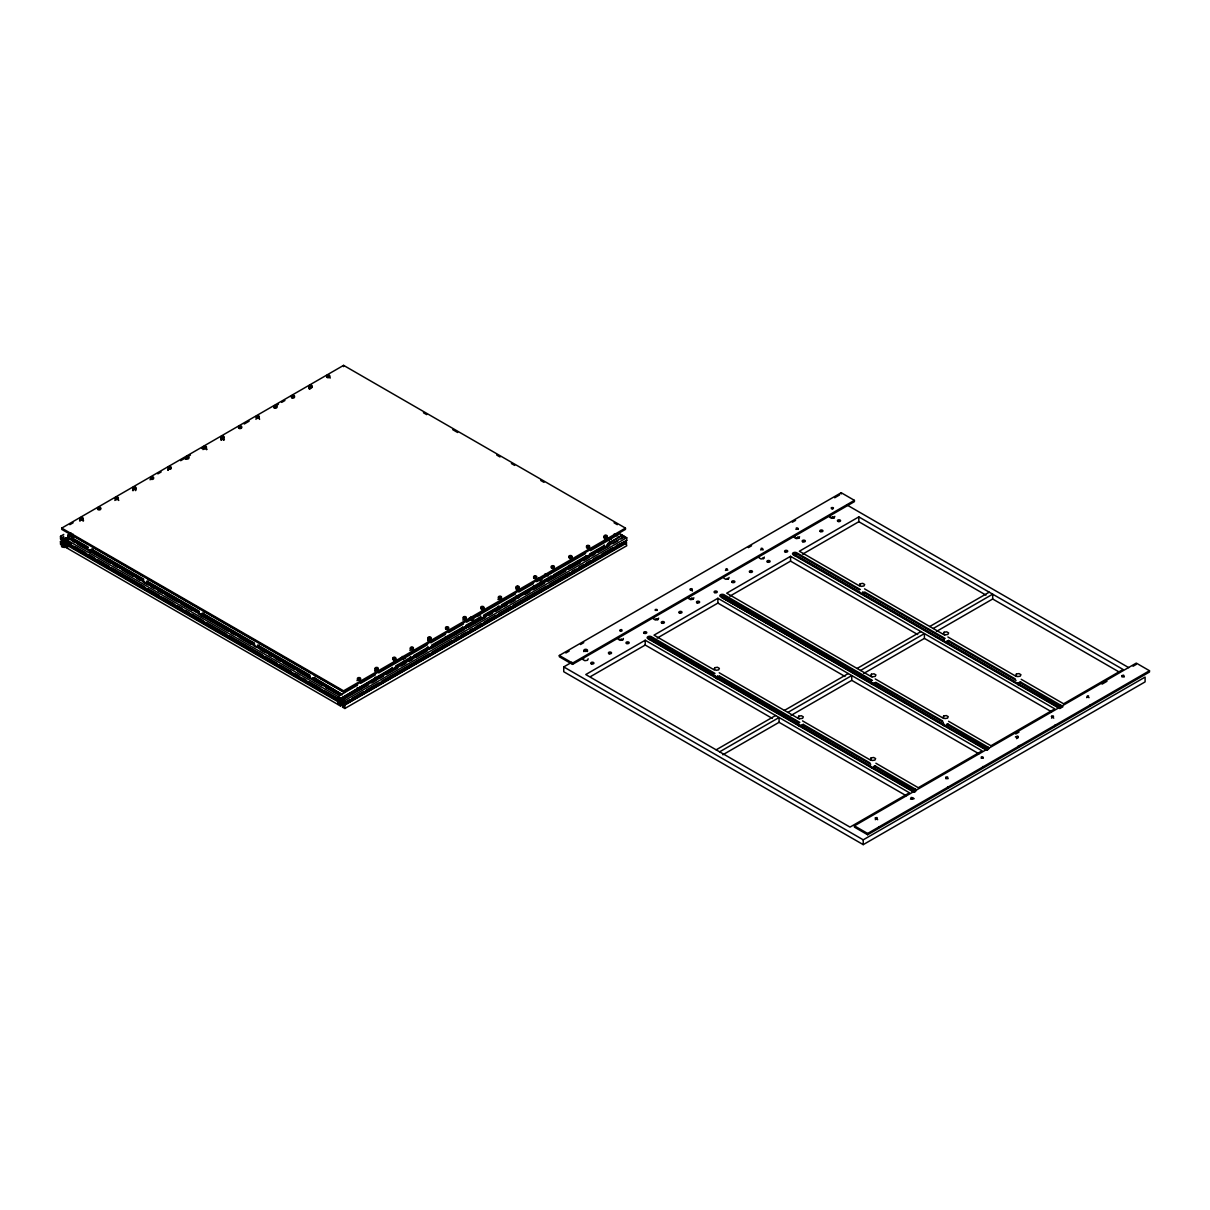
<?xml version="1.0" encoding="UTF-8"?>
<svg xmlns="http://www.w3.org/2000/svg" width="1210" height="1210" viewBox="0 0 1210 1210"><rect width="100%" height="100%" fill="white"/><g stroke="black" fill="none" stroke-linecap="round" stroke-linejoin="round"><path stroke-width="1.5" d="M66.686 540.552L64.856 540.991M377.702 678.129L376.355 678.734L375.705 677.827M410.825 657.635L411.869 658.406L412.897 657.635M587.001 555.919L588.03 556.706L589.073 555.919M760.621 549.93C766.248 548.72 758.761 547.132 761.876 549.37M877.689 819.699L876.494 818.807L875.284 819.699M910.48 799.175C916.091 797.965 908.619 796.377 911.72 798.615M1089.091 697.656C1083.918 696.189 1090.664 694.691 1087.896 696.899M63.706 536.257L62.92 538.51L61.68 537.784L64.871 541.218L66.247 540.431L65.007 538.904L73.16 534.2M64.916 538.858L67.533 538.45L68.229 536.953M89.404 550.958L92.005 550.55L92.701 549.053M143.672 580.377L142.977 581.889L148.074 584.869M148.195 581.087L147.484 582.585L144.882 582.993M199.166 612.411L198.47 613.924L200.376 615.028L202.977 614.62L203.673 613.122M254.645 644.446L253.949 645.958L255.854 647.063L258.456 646.654L259.167 645.157M309.442 677.993L310.138 676.481M297.993 671.414L311.348 679.097L313.95 678.689L314.645 677.192M583.659 658.089L582.963 659.586L584.869 660.69L587.47 660.282L588.166 658.784M618.885 637.746L618.189 639.243L620.095 640.347L622.711 639.939L623.407 638.441M654.126 617.402L653.43 618.9L655.336 620.004L657.938 619.596L658.633 618.098M689.352 597.059L688.656 598.557L690.562 599.661L693.179 599.252L693.875 597.755M723.898 578.214L725.803 579.318L728.405 578.909L729.101 577.412M759.124 557.87L761.029 558.975L763.646 558.581L764.342 557.069M714.853 675.301L714.142 676.813L716.063 677.902L718.664 677.509L719.36 675.997M795.061 536.03L794.365 537.527L796.271 538.631L798.872 538.238L799.568 536.726M830.287 515.687L829.591 517.184L831.497 518.288L834.114 517.895L834.809 516.383M798.781 723.761L798.086 725.274L799.991 726.378L802.608 725.97L803.304 724.457M861.369 594.004L863.985 593.611L864.681 592.098M871.397 681.835L870.701 683.347L872.607 684.452L875.223 684.043L875.919 682.546M870.398 767.019L872.304 768.123L874.921 767.715L875.616 766.217M943.407 641.376L944.103 639.863M945.312 642.48L947.914 642.071L948.61 640.574M878.278 828.184L878.974 826.672M943.724 723.595L943.014 725.092L944.934 726.197L947.536 725.788L948.232 724.291M1017.625 684.225L1020.227 683.816L1020.938 682.319M1019.909 745.299L1019.213 746.812L1018.064 746.146M1054.439 726.469L1055.135 724.956M1089.681 706.126L1090.376 704.613M465.638 627.582L463.793 627.582M692.302 598.315L691.258 598.769M692.604 598.421L690.986 598.753M795.908 529.39C801.716 528.437 793.745 526.773 797.103 529.027M874.346 683.106L872.274 683.106M945.751 778.65L948.156 778.65M1053.744 718.165L1052.655 717.091L1051.581 718.165M1121.927 676.934L1123.122 676.405M82.34 518.727C81.1 515.747 80.783 520.527 81.584 518.288M99.961 508.563C98.872 505.614 98.176 510.317 99.205 508.124M117.582 498.384C116.478 495.45 115.797 500.154 116.825 497.945M135.187 488.22C134.098 485.27 133.418 489.974 134.431 487.781M152.808 478.041C151.779 475.106 151.099 479.81 152.052 477.602M170.429 467.877C169.188 464.897 168.871 469.661 169.672 467.438M188.049 457.698C186.945 454.763 186.264 459.467 187.293 457.259M205.655 447.534C204.566 444.584 203.885 449.288 204.898 447.095M223.275 437.355C222.186 434.42 221.506 439.124 222.519 436.916M240.896 427.19C239.867 424.256 239.187 428.96 240.14 426.752M258.516 417.011C257.276 414.047 256.959 418.811 257.76 416.573M276.137 406.847C275.033 403.898 274.352 408.617 275.366 406.409M293.743 396.668C292.654 393.734 291.973 398.438 292.986 396.245M311.363 386.504C310.274 383.57 309.579 388.274 310.607 386.066M328.984 376.325C327.955 373.406 327.26 378.11 328.228 375.902M359.778 678.901C358.674 675.966 357.994 680.67 359.022 678.462M377.384 668.737C376.295 665.787 375.614 670.491 376.628 668.298M395.005 658.558C393.916 655.623 393.235 660.327 394.248 658.119M358.251 687.87L358.735 688.898M412.625 648.394C411.536 645.444 410.84 650.148 411.869 647.955M430.246 638.214C429.005 635.235 428.688 640.014 429.489 637.776M447.851 628.05C446.762 625.101 446.082 629.805 447.095 627.612M395.005 668.404L395.005 667.527M465.472 617.871C464.383 614.937 463.702 619.641 464.716 617.433M483.092 607.707C482.003 604.758 481.308 609.462 482.336 607.269M500.713 597.528C499.685 594.594 498.989 599.313 499.957 597.09M518.319 587.364C517.093 584.385 516.776 589.149 517.562 586.926M535.939 577.185C534.85 574.251 534.17 578.955 535.183 576.746M499.201 606.497L499.67 607.541L500.985 606.785M553.56 567.021C552.471 564.072 551.775 568.791 552.804 566.582M571.18 556.842C570.091 553.908 569.396 558.612 570.424 556.403M588.801 546.678C587.758 543.744 587.077 548.448 588.03 546.239M535.47 587.198L536.121 586.29M606.407 536.499C605.182 533.534 604.849 538.299 605.65 536.075M551.775 576.58L553.333 576.958L553.56 575.99M619.853 630.939L620.942 630.576M690.32 590.253L692.286 590.102L692.286 591.115M657.257 618.945L655.76 619.096M797.995 537.724L797.995 536.695M833.418 517.23L831.663 517.32M1017.398 683.03L1019.259 683.03M981.113 758.141C986.921 757.354 978.618 755.69 982.187 757.929M61.725 528.105L343.595 365.359L625.464 528.105L625.464 529.375L343.595 692.12L61.725 529.375L61.725 528.105L343.595 690.834L625.464 528.105M69.862 524.671L73.129 522.796M157.844 473.881L161.111 472.006M180.653 460.708L190.439 455.066M201.843 448.486L205.095 446.596M244.208 424.029L249.094 421.201M275.154 406.152L278.421 404.276M281.673 402.386L284.94 400.51M60.5 544.318L60.5 541.505L61.196 543.351L62.587 542.549L61.196 538.072L61.196 539.509L60.5 539.1L60.5 536.302L63.752 534.427M67.821 534.88L71.072 533.005M67.821 535.682L71.072 533.807M60.5 541.505L63.752 539.63M67.957 537.361L71.224 535.486M65.007 539.705L71.526 535.939M63.207 543.169L61.302 544.273L61.997 545.77L64.599 546.179L66.505 545.075M88.239 547.117L71.95 537.709L71.95 538.51L73.19 537.784L71.798 540.189L86.47 548.659M69.998 543.23L66.747 545.105L66.747 546.542L65.355 544.152L68.607 542.261M70.694 543.638L67.442 545.513L67.442 548.311M66.505 546.345L64.599 547.449L61.997 547.056L61.302 545.544M357.479 685.193L337.938 696.476L337.938 699.274L338.634 698.881L323.962 690.411M360.746 683.302L375.402 674.832M378.67 672.957L427.538 644.733M430.805 642.858L445.461 634.388M448.728 632.512L463.385 624.042M466.652 622.167L515.52 593.944M518.788 592.053L533.444 583.598M536.711 581.707L585.595 553.499M590.48 550.671L619.807 533.746L626.735 537.739L626.735 540.552L344.865 703.282L344.169 701.452L342.793 702.254L342.793 704.311L344.169 706.716L344.169 705.279L626.039 542.549L626.735 545.755L344.865 708.485L342.445 707.094L342.445 706.292L343.685 707.003L342.294 704.598L340.509 703.57L339.118 704.371L340.358 705.082L343.61 703.207M392.494 667.769L340.358 698.684L339.118 697.958L342.294 701.392L343.685 700.59L342.445 699.077M395.761 665.893L410.417 657.423M413.684 655.548L428.34 647.078M431.607 645.202L462.553 627.324M465.82 625.449L480.476 616.979M483.743 615.103L498.399 606.633M501.666 604.743L550.535 576.535M553.802 574.644L586.381 555.829M589.648 553.953L604.304 545.483M607.571 543.608L622.227 535.138L607.571 544.409M340.358 698.684L392.494 668.57M395.761 666.695L428.34 647.879M431.607 646.004L480.476 617.781M483.743 615.905L604.304 546.285M344.063 698.941L368.505 684.83M371.772 682.954L376.658 680.126M379.91 678.25L383.177 676.36M386.429 674.484L397.833 667.89M401.1 666.014L405.985 663.186M409.237 661.31L412.504 659.435M415.756 657.544L427.16 650.965M432.046 648.136L464.64 629.321M467.892 627.445L485.815 617.1M489.082 615.224L492.334 613.334M495.601 611.458L500.486 608.63M503.738 606.755L507.005 604.864M510.257 602.988L515.142 600.16M524.928 594.518L529.814 591.705M533.065 589.814L544.47 583.235M547.737 581.36L565.66 570.999M568.912 569.123L580.316 562.544M583.583 560.654L588.468 557.84M591.72 555.95L594.987 554.074M598.239 552.199L609.643 545.604M612.91 543.729L617.796 540.9M621.048 539.025L624.315 537.134L625.555 537.86M60.5 536.302L344.865 700.484L626.735 537.739M344.169 702.889L349.055 700.061M352.322 698.185L363.726 691.591M366.978 689.715L378.382 683.121M381.649 681.245L428.9 653.96M432.152 652.084L451.708 640.801M454.96 638.91L458.227 637.035M461.479 635.159L466.364 632.331M469.631 630.455L472.883 628.565M476.15 626.689L481.036 623.861M484.287 621.985L495.707 615.406M498.959 613.515L510.363 606.936M513.615 605.045L546.209 586.245M549.461 584.354L569.018 573.071M572.285 571.18L575.536 569.305M578.788 567.43L583.689 564.601M586.941 562.726L590.193 560.835M593.46 558.959L598.345 556.131M601.612 554.256L613.016 547.676M616.268 545.786L626.735 540.552M342.793 704.311L624.663 541.581L626.039 543.986L626.039 542.549M62.92 544.908L61.68 544.197L63.071 543.396L66.247 546.829L65.007 546.118L65.007 546.92L340.358 705.884L343.61 704.008M344.169 705.279L626.735 542.942M559.322 655.472L841.207 492.727L854.411 500.365L854.411 501.636L572.542 664.381L559.322 656.758L559.322 655.472L572.542 663.095L854.411 500.365M565.841 652.992L569.108 651.101M580.513 644.522L583.764 642.646M748.324 547.631L751.591 545.755M792.323 522.236L795.575 520.361M834.688 497.779L839.574 494.95M563.739 666.922L863.229 839.831L1145.099 677.101L1145.099 681.895L863.229 844.641L563.739 671.731L563.739 666.922L571.876 662.218M591.251 663.745L592.356 663.11M608.872 653.582L609.976 652.931M626.493 643.402L627.597 642.767M644.098 633.238L645.217 632.603M661.719 623.059L662.823 622.424M679.339 612.895L680.443 612.26M696.96 602.716L698.064 602.081M714.565 592.552A1.573 0.907 0 0 0 717.197 592.144A1.573 0.907 0 0 0 715.276 591.04A1.573 0.907 0 0 0 714.565 592.552L715.685 591.917M732.186 582.388A1.573 0.907 0 0 0 734.818 581.98A1.573 0.907 0 0 0 732.897 580.861A1.573 0.907 0 0 0 732.186 582.388L733.29 581.738M749.807 572.209A1.573 0.907 0 0 0 752.423 571.801A1.573 0.907 0 0 0 750.502 570.697A1.573 0.907 0 0 0 749.807 572.209L750.911 571.574M767.427 562.045A1.573 0.907 0 0 0 770.044 561.637A1.573 0.907 0 0 0 768.123 560.517A1.573 0.907 0 0 0 767.427 562.045L768.531 561.395M785.033 551.866A1.573 0.907 0 0 0 787.665 551.457A1.573 0.907 0 0 0 785.744 550.353A1.573 0.907 0 0 0 785.033 551.866L786.152 551.231M802.653 541.702A1.573 0.907 0 0 0 805.285 541.293A1.573 0.907 0 0 0 803.364 540.174A1.573 0.907 0 0 0 802.653 541.702L803.773 541.052M820.274 531.523A1.573 0.907 0 0 0 822.906 531.114A1.573 0.907 0 0 0 820.97 530.01A1.573 0.907 0 0 0 820.274 531.523L821.378 530.887M837.895 521.359L838.999 520.708M645.217 640.226L585.761 674.545L850.01 827.111L909.466 792.792L645.217 640.226L645.217 645.036L772.343 718.422M875.904 763.238L918.269 787.71L982.142 750.835L717.878 598.269L654.02 635.144L714.323 669.962M948.564 721.281L990.945 745.753L1054.802 708.879L790.553 556.313L726.696 593.187L871.956 677.055M1021.24 679.324L1063.62 703.796L1123.077 669.463L858.813 516.897L799.356 551.231L859.675 586.048M590.571 676.572L645.217 645.036M657.212 638.093L717.878 603.079L845.019 676.481M729.887 596.152L790.553 561.122L917.694 634.524M802.578 554.18L858.813 521.707L985.953 595.108M716.154 749.837L775.61 715.503M784.413 710.421L848.27 673.546M857.088 668.464L920.946 631.59M929.749 626.508L989.205 592.189M719.617 751.833L779.074 717.515L779.074 722.309L906.214 795.711M787.876 712.418L851.749 675.558L851.749 680.353L978.875 753.754M860.552 670.461L924.41 633.601L924.41 638.396L1051.551 711.798M933.228 628.504L992.684 594.186L992.684 598.995L1119.81 672.382M722.824 754.783L779.074 722.309M791.083 715.382L851.749 680.353M863.743 673.425L924.41 638.396M936.434 631.454L992.684 598.995M714.974 673.41L651.358 636.687A2.45 1.422 0 0 0 647.879 636.687A2.45 1.422 0 0 0 647.879 638.683L912.143 791.249L915.078 790.433L873.968 766.202M916.242 790.614A2.45 1.422 0 0 0 915.607 789.253L914.76 792.142L873.968 768.592M872.455 680.428L724.019 594.73A2.45 1.422 0 0 0 720.555 594.73A2.45 1.422 0 0 0 720.555 596.727L984.804 749.292L987.753 748.476L946.644 724.245M947.491 723.746L988.283 747.296L987.421 750.185M860.31 589.497L796.694 552.773A2.45 1.422 0 0 0 793.231 552.773A2.45 1.422 0 0 0 793.231 554.77L1057.479 707.336L1060.414 706.519L1019.319 682.289M1060.096 705.823L1060.943 705.339A2.45 1.422 0 0 1 1060.943 707.336M854.411 825.84L1136.281 663.095L1149.5 670.733L1149.5 672.004L867.63 834.749L854.411 827.111L854.411 825.84L867.63 833.463L1149.5 670.733M1015.719 733.986L1018.971 732.111M1059.703 708.591L1062.97 706.716M1102.068 684.134L1106.953 681.306M1133.029 666.256L1136.281 664.381M606.407 546.345L604.894 546.345M831.467 508.729L833.221 508.729M655.291 610.445C660.857 609.008 651.494 609.129 657.045 610.445M621.819 639.424L620.049 639.424M66.157 537.89L65.083 537.89M90.629 549.99L89.555 549.99M201.601 614.06L200.527 614.06M832.737 517.32L831.92 517.381M797.723 537.83L796.482 537.83M794.335 555.556C798.418 556.086 793.699 550.822 794.078 554.271L1058.327 706.852M394.778 668.495L393.719 668.495M721.659 597.498L871.608 683.317M648.999 639.455L650.239 639.455M801.232 725.41L800.158 725.41M1015.387 736.981L1018.003 736.572M656.032 619.112L657.938 619.596M620.942 630.728C624.511 628.504 616.208 630.153 622.016 630.939M1123.122 676.556L1124.332 676.934M1087.896 696.748L1086.686 697.656M832.344 508.518C836.307 507.323 828.366 507.066 832.344 508.684M797.103 528.861L798.313 529.39M761.876 549.204L763.117 549.93M90.1 552.032L91.022 552.35M1018.321 685.299L1019.077 685.48M982.187 757.778L983.276 758.141M911.72 798.464L912.975 799.175M717.031 679.007L717.787 679.445M201.344 616.117L202.1 616.555M63.964 543.305C66.974 539.781 60.485 542.231 63.964 542.307M341.401 703.479C344.442 700.015 337.953 702.466 341.401 702.481M871.608 680.912L723.172 595.214L721.084 595.547L985.666 748.793M1018.306 737.646C1012.77 736.361 1021.8 734.773 1016.536 738.66M714.112 673.894L650.496 637.171L648.409 637.489L912.99 790.75M847.242 505.13L1128.733 667.648M832.964 517.23L834.114 517.895M797.723 537.573L798.872 538.238M864.56 588.862L944.632 635.099M947.899 636.974L1016.355 676.511M865.195 592.325L945.131 638.472M948.398 640.347L1015.266 678.961M1020.166 681.79L1060.943 705.339M795.832 553.257L859.448 589.996M862.715 591.871L944.284 638.956M947.536 640.846L1016.052 680.398M862.821 592.945L863.985 593.611M947.914 642.071L947.052 640.816M1019.077 683.151L1020.227 683.816M797.466 556.6L859.448 592.386M862.715 594.276L942.65 640.423M947.536 643.251L1014.419 681.865M1017.686 683.741L1058.463 707.29M762.497 557.916L763.646 558.581M727.255 578.259L728.405 578.909M423.424 412.731L426.691 414.622M452.752 429.671L457.637 432.499M496.75 455.066L500.002 456.957M511.406 463.536L514.673 465.411M540.734 480.461L544.001 482.351M614.06 522.796L617.312 524.671M875.223 678.931L943.679 718.453M622.227 535.939L620.987 535.228L622.379 537.618M875.722 682.304L942.605 720.918M874.875 682.803L943.376 722.355M874.074 683.378L875.223 684.043M946.386 725.138L947.536 725.788M614.12 534.064L617.372 535.939L617.372 535.138M874.875 685.208L941.743 723.822M946.644 726.635L985.787 749.247M607.98 537.724L611.247 539.599M606.346 539.191L609.613 541.067M691.409 598.239L693.179 599.252M982.822 766.49L983.972 767.155M588.03 556.086L588.801 556.524M947.596 786.833L948.746 787.498M552.804 576.429L553.56 576.867M719.224 672.775L799.296 719.012M802.548 720.888L871.003 760.409M544.863 574.039L548.13 575.93L548.13 575.128M719.859 676.239L799.795 722.385M803.047 724.261L869.929 762.875M874.83 765.703L915.607 789.253M717.379 675.785L798.933 722.869M802.2 724.76L870.716 764.312M717.515 676.844L718.664 677.509M801.459 725.304L802.608 725.97M873.771 767.049L874.921 767.715M712.478 675.361L650.496 639.576L650.496 637.171M717.379 678.19L798.933 725.274M802.2 727.165L870.716 766.716M538.722 577.714L541.989 579.59M537.784 578.773L541.052 580.649M537.104 579.167L540.356 581.057M912.295 797.602L914.2 798.706M535.183 586.593L535.939 587.031M621.562 639.273L622.711 639.939M499.957 606.936L500.713 607.375M470.508 617.085L473.776 618.976M469.571 618.159L472.838 620.034M468.89 618.552L472.142 620.428M464.716 627.279L465.472 627.718M411.869 657.786L412.625 658.225M402.295 656.47L405.562 658.361M400.676 657.938L403.928 659.813M376.628 678.129L377.384 678.568M87.407 543.834L74.37 536.302L67.442 540.31L67.442 543.108M93.926 547.586L142.81 575.809M147.696 578.637L199.847 608.736M203.099 610.627L255.249 640.725M260.135 643.554L310.652 672.715M313.904 674.605L344.865 692.468M91.491 548.992L143.642 579.091M146.894 580.981L199.045 611.08M202.312 612.971L254.448 643.07M257.715 644.96L309.851 675.059M314.736 677.887L342.445 694.676L313.118 677.736M71.95 538.51L88.239 547.918M91.491 549.794L143.642 579.892M146.894 581.783L199.045 611.882M202.312 613.773L254.448 643.871M257.715 645.747L309.851 675.861M90.856 549.885L92.005 550.55M201.828 613.954L202.977 614.62M257.306 645.989L258.456 646.654M312.8 678.023L313.95 678.689M340.358 695.069L69.862 538.904L74.748 542.534M89.721 550.535L143.506 581.587M146.758 583.462L197.275 612.623M202.161 615.451L254.312 645.55M257.564 647.441L309.715 677.539M312.966 679.43L340.675 695.417M78.015 544.409L86.152 549.113M87.483 549.854L110.594 563.225M113.861 565.1L117.113 566.991M122.013 569.804L133.418 576.399M136.669 578.274L139.936 580.165M151.341 586.744L154.593 588.62M157.86 590.51L162.745 593.323M165.997 595.214L177.416 601.793M180.668 603.684L192.072 610.264M201.858 615.905L227.919 630.97M231.186 632.845L234.438 634.721M239.338 637.549L250.742 644.128M260.513 649.785L265.398 652.598M268.665 654.489L271.917 656.364M275.184 658.24L280.07 661.068M283.321 662.944L294.741 669.538M312.664 679.884L322.435 685.525M325.702 687.416L337.106 693.995M66.384 537.784L67.533 538.45M68.123 542.715L71.39 544.591M74.642 546.466L86.061 553.061M89.313 554.936L94.198 557.765M97.465 559.64L108.87 566.235M112.122 568.11L144.716 586.926M147.968 588.801L159.387 595.396M162.639 597.271L174.043 603.866M177.31 605.741L182.196 608.569M185.448 610.445L188.715 612.32M191.966 614.211L203.371 620.79M206.638 622.681L226.194 633.964M229.446 635.84L262.041 654.655M265.293 656.546L276.712 663.125M279.964 665.016L291.368 671.595M294.635 673.486L299.52 676.299M302.772 678.19L306.039 680.065M309.291 681.941L320.695 688.535M340.01 700.318L69.514 544.152L68.123 546.542L68.123 545.105L338.634 701.286M66.747 545.105L338.618 702.087L338.618 703.524L340.01 702.723L338.618 698.246L338.618 699.683L66.747 542.715L66.747 541.278L65.355 542.08L65.355 544.152M516.64 597.074L518.5 596.454M430.246 647.184L430.246 648.061L428.552 647.925M727.845 570.076C722.612 568.186 730.659 568.186 725.44 570.455M867.63 833.463L867.63 834.749M863.229 839.831L863.229 844.641M858.813 516.897L858.813 521.707M841.207 492.727L841.207 494.013M790.553 556.313L790.553 561.122M723.172 595.214L723.172 597.619M717.878 598.269L717.878 603.079M624.315 537.134L624.315 536.348L337.938 701.679L337.938 704.492M572.542 663.095L572.542 664.381M479.916 614.514L479.916 615.315M477.829 615.708L477.829 616.51M344.865 700.484L344.865 703.282M344.865 705.687L344.865 708.485M343.595 365.359L343.595 366.645M343.595 690.834L343.595 692.12M340.358 705.082L340.358 705.884M915.607 791.249A2.45 1.422 0 0 1 912.143 791.249M988.283 747.296A2.45 1.422 0 0 1 987.178 749.655M986.543 749.701A2.45 1.422 0 0 1 984.804 749.292M1060.444 707.563A2.45 1.422 0 0 1 1057.479 707.336M583.87 651.615A1.83 1.059 0 0 1 585.64 650.587A1.83 1.059 0 0 1 587.531 651.524M167.993 470.221A1.936 1.119 0 0 1 167.721 469.646M168.704 468.678A1.936 1.119 0 0 1 170.171 468.572M168.326 470.1A1.558 0.892 0 0 1 168.114 469.646M170.444 468.875A1.558 0.892 0 0 0 168.886 468.875A1.573 0.907 0 0 1 170.413 468.845M206.411 449.076A1.558 0.892 0 0 1 206.411 449.545M206.774 449.016A1.936 1.119 0 0 1 206.774 449.606M203.023 449.606A1.936 1.119 0 0 1 202.962 449.318M203.93 448.335A1.936 1.119 0 0 1 204.898 448.184M135.898 490.201A1.573 0.907 0 0 1 135.505 490.61M133.281 490.61A1.573 0.907 0 0 1 132.873 490.201M133.599 489.188A1.573 0.907 0 0 1 135.747 489.521M99.946 508.245A1.573 0.907 0 0 1 100.264 509.667A1.573 0.907 0 0 1 97.798 509.486A1.573 0.907 0 0 1 98.751 508.155M554.316 569.033A1.573 0.907 0 0 1 553.575 569.577M551.684 568.155A1.573 0.907 0 0 1 553.575 568.004M536.695 578.728A1.573 0.907 0 0 1 536.695 579.197M466.228 619.883A1.573 0.907 0 0 1 465.109 620.518M463.929 618.87A1.573 0.907 0 0 1 465.487 618.87M83.112 520.481A1.573 0.907 0 0 1 82.9 520.935M80.178 520.935A1.573 0.907 0 0 1 79.966 520.481M80.752 519.695A1.573 0.907 0 0 1 82.325 519.695M223.26 439.895A1.573 0.907 0 0 0 223.986 439.351A1.558 0.892 0 0 1 223.623 439.774M221.687 439.895A1.573 0.907 0 0 1 220.961 439.351A1.558 0.892 0 0 0 221.415 439.774M223.26 438.322A1.573 0.907 0 0 0 221.112 438.655A1.558 0.892 0 0 1 223.305 438.368M430.987 640.226A1.573 0.907 0 0 1 430.261 640.771M428.37 640.635A1.573 0.907 0 0 1 427.962 640.226M428.113 639.545A1.573 0.907 0 0 1 430.261 639.213M375.281 670.96A1.558 0.892 0 0 1 375.07 670.506M375.856 669.735A1.558 0.892 0 0 1 377.414 669.735M516.791 589.92A1.558 0.892 0 0 1 516.216 589.588M516.216 588.695A1.558 0.892 0 0 1 518.349 588.362M589.542 548.69A1.573 0.907 0 0 1 588.816 549.234M309.775 389.045A1.573 0.907 0 0 1 309.2 388.712M309.2 387.805A1.573 0.907 0 0 1 311.666 387.623A1.558 0.892 0 0 0 309.261 387.835M256.928 417.979A1.573 0.907 0 0 1 258.486 417.979M606.755 538.919A1.558 0.892 0 0 1 605.65 539.191M604.879 539.07A1.558 0.892 0 0 1 604.304 538.737M604.304 537.83A1.558 0.892 0 0 1 606.755 537.648M413.366 649.936A1.573 0.907 0 0 1 413.215 650.617M448.653 629.82A1.558 0.892 0 0 1 448.199 630.455M589.92 555.798A1.936 1.119 0 0 1 588.03 557.205A1.936 1.119 0 0 1 586.154 555.798M589.92 548.75A1.936 1.119 0 0 1 588.544 549.537M587.531 547.374A1.936 1.119 0 0 1 588.544 547.374M359.99 687.341A1.936 1.119 0 0 1 360.61 688.944A1.936 1.119 0 0 1 357.767 689.171A1.936 1.119 0 0 1 357.646 687.507M357.071 680.686A1.936 1.119 0 0 1 357.132 680.398M606.618 544.939A1.936 1.119 0 0 1 607.239 546.557A1.936 1.119 0 0 1 604.41 546.769A1.936 1.119 0 0 1 604.274 545.12M607.027 539.085A1.936 1.119 0 0 1 605.65 539.403M604.274 537.497A1.936 1.119 0 0 1 604.682 537.316M606.149 537.21A1.936 1.119 0 0 1 606.618 537.316M501.636 606.376A1.936 1.119 0 0 1 500.925 607.904A1.936 1.119 0 0 1 498.263 607.496A1.936 1.119 0 0 1 498.974 605.968M501.832 599.6A1.936 1.119 0 0 1 501.636 599.873M498.081 599.6A1.936 1.119 0 0 1 498.006 599.313M498.974 598.345A1.936 1.119 0 0 1 500.456 598.224M536.559 585.806A1.936 1.119 0 0 1 536.438 587.455A1.936 1.119 0 0 1 533.595 587.243A1.936 1.119 0 0 1 534.215 585.625M537.058 578.683A1.936 1.119 0 0 1 536.559 579.771M571.801 565.463A1.936 1.119 0 0 1 571.664 567.112A1.936 1.119 0 0 1 568.821 566.9A1.936 1.119 0 0 1 569.441 565.282M571.392 559.595A1.936 1.119 0 0 1 570.424 559.746M553.772 575.446A1.936 1.119 0 0 1 554.483 576.989A1.936 1.119 0 0 1 551.836 577.397A1.936 1.119 0 0 1 551.125 575.869M554.679 569.093A1.936 1.119 0 0 1 553.772 569.774M552.305 567.717A1.936 1.119 0 0 1 553.772 567.823M518.545 595.789A1.936 1.119 0 0 1 519.166 597.407A1.936 1.119 0 0 1 516.322 597.619A1.936 1.119 0 0 1 516.201 595.97M518.939 589.936A1.936 1.119 0 0 1 518.545 590.117M518.077 588.06A1.936 1.119 0 0 1 518.545 588.166M118.761 500.169A1.936 1.119 0 0 1 118.701 500.456M114.935 500.456A1.936 1.119 0 0 1 114.874 500.169M466.394 626.72A1.936 1.119 0 0 1 464.973 628.398A1.936 1.119 0 0 1 462.84 626.992M466.394 620.216A1.936 1.119 0 0 1 465.215 620.745M463.037 620.216A1.936 1.119 0 0 1 462.84 619.943M464.716 618.537A1.936 1.119 0 0 1 465.215 618.567M132.752 490.549A1.936 1.119 0 0 1 132.555 490.292M79.709 520.799A1.936 1.119 0 0 1 79.648 520.512M80.616 519.544A1.936 1.119 0 0 1 81.085 519.423M82.552 519.544A1.936 1.119 0 0 1 82.961 519.71M83.535 520.512A1.936 1.119 0 0 1 83.46 520.799M430.851 646.836A1.936 1.119 0 0 1 430.972 648.348A1.936 1.119 0 0 1 428.37 648.545A1.936 1.119 0 0 1 427.795 647.063M431.365 640.287A1.936 1.119 0 0 1 429.989 641.088M428.113 640.786A1.936 1.119 0 0 1 427.795 640.559M429.489 638.88A1.936 1.119 0 0 1 429.989 638.91M150.116 479.825A1.936 1.119 0 0 1 150.176 479.538M185.417 459.195A1.936 1.119 0 0 1 185.916 458.696M413.245 657A1.936 1.119 0 0 1 413.109 658.648A1.936 1.119 0 0 1 410.281 658.437A1.936 1.119 0 0 1 410.901 656.818M413.744 649.876A1.936 1.119 0 0 1 413.245 650.965M409.993 650.466A1.936 1.119 0 0 1 409.918 650.163M410.901 649.195A1.936 1.119 0 0 1 411.37 649.089M395.216 666.997A1.936 1.119 0 0 1 395.927 668.525A1.936 1.119 0 0 1 393.28 668.933A1.936 1.119 0 0 1 392.569 667.406M395.216 661.31A1.936 1.119 0 0 1 393.749 661.416M448.471 636.657A1.936 1.119 0 0 1 448.471 638.245A1.936 1.119 0 0 1 445.734 638.245A1.936 1.119 0 0 1 445.734 636.657M449.046 629.82A1.936 1.119 0 0 1 448.471 630.622M292.018 397.485A1.936 1.119 0 0 1 293.486 397.379M259.636 419.083A1.936 1.119 0 0 1 259.439 419.356M256.066 419.356A1.936 1.119 0 0 1 255.885 419.083M257.246 417.707A1.936 1.119 0 0 1 258.259 417.707M378.004 677.343A1.936 1.119 0 0 1 377.883 678.991A1.936 1.119 0 0 1 375.039 678.78A1.936 1.119 0 0 1 375.66 677.161M378.322 671.066A1.936 1.119 0 0 1 378.004 671.308M374.949 671.066A1.936 1.119 0 0 1 374.692 670.506M375.66 669.538A1.936 1.119 0 0 1 377.142 669.433M330.103 377.822A1.936 1.119 0 0 1 330.164 378.11M224.395 439.427A1.936 1.119 0 0 1 223.895 439.941M221.143 439.941A1.936 1.119 0 0 1 220.84 439.699M483.304 616.132A1.936 1.119 0 0 1 483.924 617.75A1.936 1.119 0 0 1 481.081 617.962A1.936 1.119 0 0 1 480.96 616.313M483.304 610.46A1.936 1.119 0 0 1 482.336 610.611M309.82 389.06A1.558 0.892 0 0 1 309.261 388.728M309.231 387.487A1.936 1.119 0 0 1 309.639 387.306M311.106 387.2A1.936 1.119 0 0 1 311.575 387.306M690.199 589.149C692.014 592.053 693.678 587.001 690.199 589.149M875.284 818.051C877.099 820.97 878.762 815.918 875.284 818.051M945.751 777.365C947.566 780.253 949.245 775.247 945.751 777.365M1051.46 716.335C1053.275 719.254 1054.938 714.202 1051.46 716.335M1121.927 675.664C1123.818 678.523 1125.361 673.531 1121.927 675.664M714.853 667.678L714.142 669.175L716.063 670.279L718.664 669.871L719.36 668.374L717.454 667.27L714.853 667.678M798.781 716.139L798.086 717.636L799.991 718.74L802.608 718.347L803.304 716.834L801.398 715.73L798.781 716.139M860.159 583.78L859.463 585.277L861.369 586.381L863.985 585.973L864.681 584.475L862.775 583.371L860.159 583.78M871.397 674.212L870.701 675.724L872.607 676.813L875.223 676.42L875.919 674.908L874.013 673.804L871.397 674.212M871.109 757.883L870.398 759.396L872.304 760.5L874.921 760.092L875.616 758.579L873.711 757.49L871.109 757.883M944.103 632.24L943.407 633.737L945.312 634.842L947.914 634.448L948.61 632.936L946.704 631.832L944.103 632.24M943.724 715.957L943.014 717.47L944.934 718.574L947.536 718.165L948.232 716.668L946.326 715.564L943.724 715.957M1016.415 673.985L1015.719 675.498L1017.625 676.602L1020.227 676.193L1020.938 674.696L1019.017 673.592L1016.415 673.985M679.657 613.031A1.573 0.907 0 0 0 682.016 612.26A1.573 0.907 0 0 0 679.657 611.473A1.573 0.907 0 0 0 679.657 613.031M662.052 623.211A1.573 0.907 0 0 0 664.396 622.424A1.573 0.907 0 0 0 662.052 621.637A1.573 0.907 0 0 0 662.052 623.211M591.584 663.897A1.573 0.907 0 0 0 593.928 663.11A1.573 0.907 0 0 0 591.584 662.324A1.573 0.907 0 0 0 591.584 663.897M609.19 653.718A1.573 0.907 0 0 0 611.549 652.931A1.573 0.907 0 0 0 609.19 652.16A1.573 0.907 0 0 0 609.19 653.718M626.81 643.554A1.573 0.907 0 0 0 629.17 642.767A1.573 0.907 0 0 0 626.81 641.981A1.573 0.907 0 0 0 626.81 643.554M644.431 633.375A1.573 0.907 0 0 0 646.775 632.603A1.573 0.907 0 0 0 644.431 631.817A1.573 0.907 0 0 0 644.431 633.375M838.212 521.495A1.573 0.907 0 0 0 840.572 520.708A1.573 0.907 0 0 0 838.212 519.922A1.573 0.907 0 0 0 838.212 521.495M697.278 602.867A1.573 0.907 0 0 0 699.637 602.081A1.573 0.907 0 0 0 697.278 601.294A1.573 0.907 0 0 0 697.278 602.867M584.536 651.161A1.83 1.059 0 0 0 587.5 650.541A1.83 1.059 0 0 0 585.08 649.362A1.83 1.059 0 0 0 584.536 651.161M98.101 508.76A1.558 0.892 0 0 0 100.702 508.351A1.558 0.892 0 0 0 98.796 507.247A1.558 0.892 0 0 0 98.101 508.76M168.886 468.209A1.558 0.892 0 0 0 171.23 467.438A1.558 0.892 0 0 0 168.886 466.652A1.558 0.892 0 0 0 168.886 468.209M204.127 447.866A1.558 0.892 0 0 0 206.456 447.095A1.558 0.892 0 0 0 204.127 446.308A1.558 0.892 0 0 0 204.127 447.866M115.661 499.503A1.573 0.907 0 0 0 118.293 499.095A1.573 0.907 0 0 0 116.372 497.991A1.573 0.907 0 0 0 115.661 499.503M151.22 479.296A1.573 0.907 0 0 0 153.579 478.51A1.573 0.907 0 0 0 151.22 477.738A1.573 0.907 0 0 0 151.22 479.296M274.534 408.103A1.573 0.907 0 0 0 276.893 407.316A1.573 0.907 0 0 0 274.534 406.53A1.573 0.907 0 0 0 274.534 408.103M133.599 489.475A1.573 0.907 0 0 0 135.959 488.689A1.573 0.907 0 0 0 133.599 487.902A1.573 0.907 0 0 0 133.599 489.475M327.063 377.444A1.573 0.907 0 0 0 329.695 377.036A1.573 0.907 0 0 0 327.774 375.932A1.573 0.907 0 0 0 327.063 377.444M239.308 428.446A1.573 0.907 0 0 0 241.667 427.659A1.573 0.907 0 0 0 239.308 426.873A1.573 0.907 0 0 0 239.308 428.446M168.508 468.981A1.573 0.907 0 0 0 171.139 468.572A1.573 0.907 0 0 0 169.218 467.468A1.573 0.907 0 0 0 168.508 468.981M552.002 568.292A1.573 0.907 0 0 0 554.361 567.52A1.573 0.907 0 0 0 552.002 566.734A1.573 0.907 0 0 0 552.002 568.292M534.396 578.471A1.573 0.907 0 0 0 536.741 577.684A1.573 0.907 0 0 0 534.396 576.898A1.573 0.907 0 0 0 534.396 578.471M481.217 608.842A1.573 0.907 0 0 0 483.849 608.433A1.573 0.907 0 0 0 481.913 607.329A1.573 0.907 0 0 0 481.217 608.842M463.596 619.006A1.573 0.907 0 0 0 466.228 618.597A1.573 0.907 0 0 0 464.307 617.493A1.573 0.907 0 0 0 463.596 619.006M569.623 558.128A1.573 0.907 0 0 0 571.982 557.341A1.573 0.907 0 0 0 569.623 556.555A1.573 0.907 0 0 0 569.623 558.128M186.461 458.953A1.573 0.907 0 0 0 188.805 458.182A1.573 0.907 0 0 0 186.461 457.395A1.573 0.907 0 0 0 186.461 458.953M80.435 519.846A1.573 0.907 0 0 0 83.051 519.438A1.573 0.907 0 0 0 81.13 518.319A1.573 0.907 0 0 0 80.435 519.846M221.687 438.61A1.573 0.907 0 0 0 224.047 437.839A1.573 0.907 0 0 0 221.687 437.052A1.573 0.907 0 0 0 221.687 438.61M256.596 418.131A1.573 0.907 0 0 0 259.227 417.722A1.573 0.907 0 0 0 257.306 416.618A1.573 0.907 0 0 0 256.596 418.131M204.066 448.789A1.573 0.907 0 0 0 206.426 448.002A1.573 0.907 0 0 0 204.066 447.216A1.573 0.907 0 0 0 204.066 448.789M499.155 598.814A1.573 0.907 0 0 0 501.515 598.027A1.573 0.907 0 0 0 499.155 597.241A1.573 0.907 0 0 0 499.155 598.814M445.976 629.185A1.573 0.907 0 0 0 448.608 628.777A1.573 0.907 0 0 0 446.687 627.672A1.573 0.907 0 0 0 445.976 629.185M516.776 588.635A1.573 0.907 0 0 0 519.135 587.848A1.573 0.907 0 0 0 516.776 587.077A1.573 0.907 0 0 0 516.776 588.635M292.154 397.939A1.573 0.907 0 0 0 294.514 397.152A1.573 0.907 0 0 0 292.154 396.366A1.573 0.907 0 0 0 292.154 397.939M309.457 387.623A1.573 0.907 0 0 0 312.074 387.215A1.573 0.907 0 0 0 310.153 386.096A1.573 0.907 0 0 0 309.457 387.623M428.688 639.5A1.573 0.907 0 0 0 431.047 638.714A1.573 0.907 0 0 0 428.688 637.927A1.573 0.907 0 0 0 428.688 639.5M411.067 649.664A1.573 0.907 0 0 0 413.427 648.878A1.573 0.907 0 0 0 411.067 648.091A1.573 0.907 0 0 0 411.067 649.664M393.462 659.843A1.573 0.907 0 0 0 395.806 659.057A1.573 0.907 0 0 0 393.462 658.27A1.573 0.907 0 0 0 393.462 659.843M375.841 670.007A1.573 0.907 0 0 0 378.201 669.221A1.573 0.907 0 0 0 375.841 668.434A1.573 0.907 0 0 0 375.841 670.007M358.221 680.186A1.573 0.907 0 0 0 360.58 679.4A1.573 0.907 0 0 0 358.221 678.613A1.573 0.907 0 0 0 358.221 680.186M604.864 537.784A1.573 0.907 0 0 0 607.208 536.998A1.573 0.907 0 0 0 604.864 536.212A1.573 0.907 0 0 0 604.864 537.784M586.926 547.812A1.573 0.907 0 0 0 589.542 547.404A1.573 0.907 0 0 0 587.621 546.3A1.573 0.907 0 0 0 586.926 547.812M587.258 547.011A1.558 0.892 0 0 0 589.588 546.239A1.558 0.892 0 0 0 587.258 545.468A1.558 0.892 0 0 0 587.258 547.011M358.236 679.249A1.558 0.892 0 0 0 360.58 678.462A1.558 0.892 0 0 0 358.236 677.691A1.558 0.892 0 0 0 358.236 679.249M604.879 536.847A1.558 0.892 0 0 0 607.208 536.075A1.558 0.892 0 0 0 604.879 535.289A1.558 0.892 0 0 0 604.879 536.847M499.17 597.876A1.558 0.892 0 0 0 501.515 597.09A1.558 0.892 0 0 0 499.17 596.318A1.558 0.892 0 0 0 499.17 597.876M534.412 577.533A1.558 0.892 0 0 0 536.741 576.746A1.558 0.892 0 0 0 534.412 575.975A1.558 0.892 0 0 0 534.412 577.533M569.638 557.19A1.558 0.892 0 0 0 571.982 556.403A1.558 0.892 0 0 0 569.638 555.632A1.558 0.892 0 0 0 569.638 557.19M552.017 567.354A1.558 0.892 0 0 0 554.361 566.582A1.558 0.892 0 0 0 552.017 565.796A1.558 0.892 0 0 0 552.017 567.354M516.791 587.697A1.558 0.892 0 0 0 519.12 586.926A1.558 0.892 0 0 0 516.791 586.139A1.558 0.892 0 0 0 516.791 587.697M115.721 498.58A1.558 0.892 0 0 0 118.323 498.187A1.558 0.892 0 0 0 116.417 497.083A1.558 0.892 0 0 0 115.721 498.58M463.944 618.219A1.558 0.892 0 0 0 466.273 617.433A1.558 0.892 0 0 0 463.944 616.661A1.558 0.892 0 0 0 463.944 618.219M133.342 488.416A1.558 0.892 0 0 0 135.944 488.008A1.558 0.892 0 0 0 134.038 486.904A1.558 0.892 0 0 0 133.342 488.416M80.813 519.075A1.558 0.892 0 0 0 83.142 518.288A1.558 0.892 0 0 0 80.813 517.517A1.558 0.892 0 0 0 80.813 519.075M428.703 638.562A1.558 0.892 0 0 0 431.047 637.776A1.558 0.892 0 0 0 428.703 637.005A1.558 0.892 0 0 0 428.703 638.562M151.28 478.389A1.558 0.892 0 0 0 153.609 477.602A1.558 0.892 0 0 0 151.28 476.831A1.558 0.892 0 0 0 151.28 478.389M186.506 458.045A1.558 0.892 0 0 0 188.851 457.259A1.558 0.892 0 0 0 186.506 456.488A1.558 0.892 0 0 0 186.506 458.045M411.082 648.726A1.558 0.892 0 0 0 413.427 647.955A1.558 0.892 0 0 0 411.082 647.168A1.558 0.892 0 0 0 411.082 648.726M239.353 427.523A1.558 0.892 0 0 0 241.698 426.752A1.558 0.892 0 0 0 239.353 425.965A1.558 0.892 0 0 0 239.353 427.523M393.477 658.905A1.558 0.892 0 0 0 395.806 658.119A1.558 0.892 0 0 0 393.477 657.348A1.558 0.892 0 0 0 393.477 658.905M274.277 407.044A1.558 0.892 0 0 0 276.878 406.636A1.558 0.892 0 0 0 274.973 405.547A1.558 0.892 0 0 0 274.277 407.044M446.324 628.383A1.558 0.892 0 0 0 448.653 627.612A1.558 0.892 0 0 0 446.324 626.825A1.558 0.892 0 0 0 446.324 628.383M292.215 397.016A1.558 0.892 0 0 0 294.544 396.245A1.558 0.892 0 0 0 292.215 395.458A1.558 0.892 0 0 0 292.215 397.016M256.656 417.208A1.558 0.892 0 0 0 259.258 416.815A1.558 0.892 0 0 0 257.352 415.711A1.558 0.892 0 0 0 256.656 417.208M375.856 669.069A1.558 0.892 0 0 0 378.185 668.298A1.558 0.892 0 0 0 375.856 667.512A1.558 0.892 0 0 0 375.856 669.069M327.123 376.537A1.558 0.892 0 0 0 329.725 376.128A1.558 0.892 0 0 0 327.819 375.024A1.558 0.892 0 0 0 327.123 376.537M221.748 437.702A1.558 0.892 0 0 0 224.077 436.916A1.558 0.892 0 0 0 221.748 436.144A1.558 0.892 0 0 0 221.748 437.702M481.232 607.904A1.558 0.892 0 0 0 483.834 607.496A1.558 0.892 0 0 0 481.928 606.391A1.558 0.892 0 0 0 481.232 607.904M309.82 386.852A1.558 0.892 0 0 0 312.165 386.066A1.558 0.892 0 0 0 309.82 385.294A1.558 0.892 0 0 0 309.82 386.852"/></g></svg>
